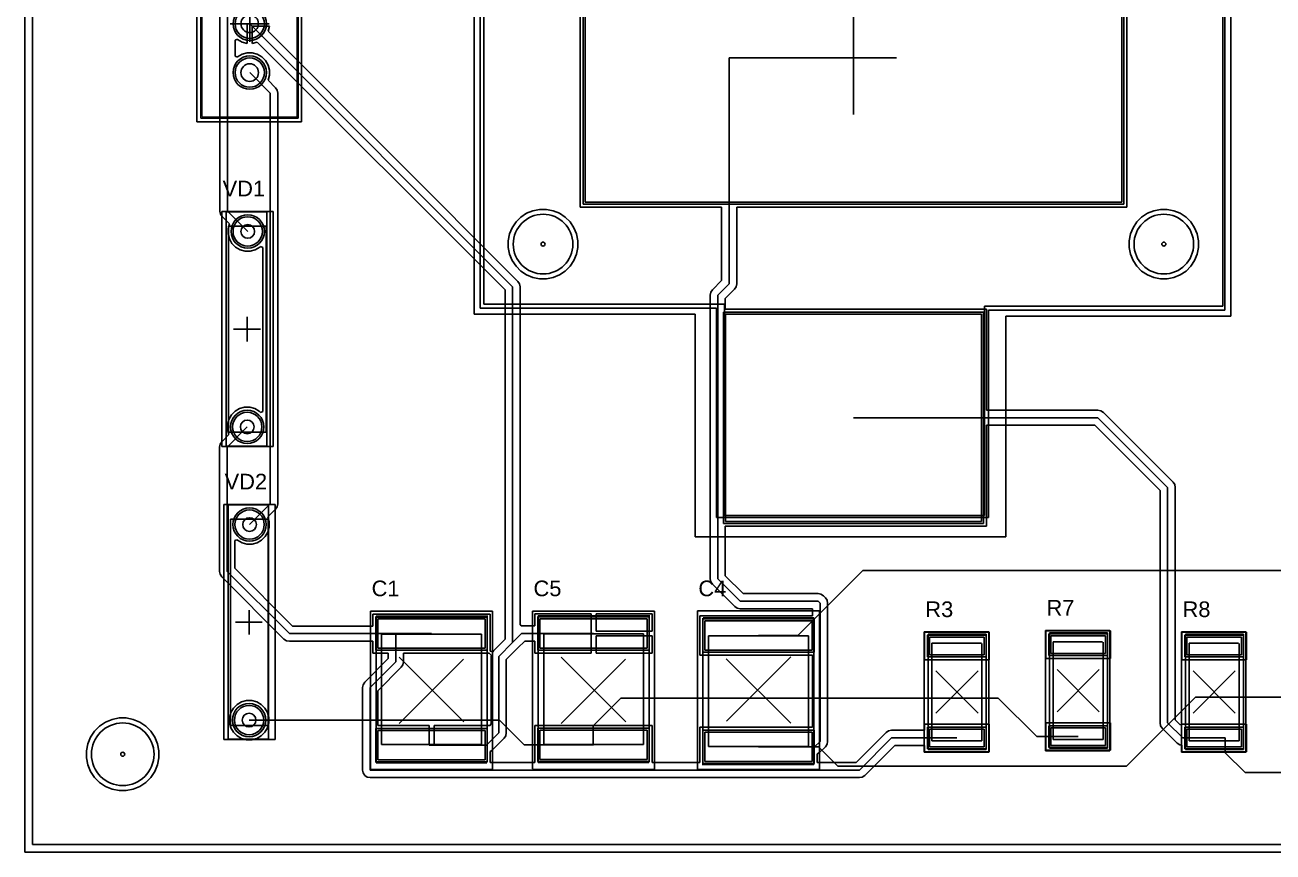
# Model space of a CAD drawing. Header units: millimetres. Extents: x 0 to 140, y 0 to 70.
# Drawn here: x 0 to 63.8, y 0 to 42.3 of the extents above; entities that cross this region are included whole.
import ezdxf

# ---------------------------------------------------------------- set-up
doc = ezdxf.new("R2010")
doc.units = ezdxf.units.MM
for name, color, linetype in [('BottomLayer', 5, 'Continuous'), ('BottomSolder', 6, 'Continuous'), ('Mechanical1', 6, 'Continuous'), ('Mechanical15', 56, 'Continuous'), ('MultiLayer', 9, 'Continuous'), ('PadHoleLayer', 156, 'Continuous'), ('TopLayer', 1, 'Continuous'), ('TopOverlay', 2, 'Continuous'), ('TopSolder', 216, 'Continuous')]:
    doc.layers.add(name, color=color, linetype=linetype)
doc.styles.add('Arial', font='arial.ttf', dxfattribs={"height": 0.2})

# ---------------------------------------------------------------- blocks, each defined once
blk = doc.blocks.new('MOSFET_3')
at = {"layer": 'BottomLayer'}
for p, q in [((-6.55, 23.7), (6.55, 23.7)), ((-6.55, 13.1), (-6.55, 23.7)), ((6.55, 23.7), (6.55, 13.1)), ((6.55, 13.1), (-6.55, 13.1)), ((-13.725, 7.375), (13.725, 7.375)), ((-13.725, -7.375), (-13.725, 7.375)), ((13.725, 7.375), (13.725, -7.375)), ((13.725, -7.375), (-13.725, -7.375)), ((-6.55, -13.1), (6.55, -13.1)), ((-6.55, -23.7), (-6.55, -13.1)), ((6.55, -13.1), (6.55, -23.7)), ((6.55, -23.7), (-6.55, -23.7))]:
    blk.add_line(p, q, dxfattribs=at)
at = {"layer": 'BottomSolder'}
for p, q in [((-6.652, 23.802), (6.652, 23.802)), ((-6.652, 12.998), (-6.652, 23.802)), ((6.652, 23.802), (6.652, 12.998)), ((6.652, 12.998), (-6.652, 12.998)), ((-13.827, 7.477), (13.827, 7.477)), ((-13.827, -7.477), (-13.827, 7.477)), ((13.827, 7.477), (13.827, -7.477)), ((13.827, -7.477), (-13.827, -7.477)), ((-6.652, -12.998), (6.652, -12.998)), ((-6.652, -23.802), (-6.652, -12.998)), ((6.652, -12.998), (6.652, -23.802)), ((6.652, -23.802), (-6.652, -23.802))]:
    blk.add_line(p, q, dxfattribs=at)
for centre in [(-15.875, 9.525), (15.875, 9.525), (-15.875, -9.525), (15.875, -9.525)]:
    blk.add_circle(centre, 0.102, dxfattribs=at)
at = {"layer": 'Mechanical1'}
for p, q in [((-6.7, 12.7), (-6.7, 23.4)), ((-6.7, 23.4), (6.7, 23.4)), ((6.7, 12.6), (6.7, 23.4)), ((-18.9, -12.6), (-18.9, 12.7)), ((-18.9, 12.7), (-6.7, 12.7)), ((6.7, 12.6), (18.9, 12.6)), ((18.9, -12.7), (18.9, 12.6)), ((-18.9, -12.6), (-6.6, -12.6)), ((-6.6, -23.4), (-6.6, -12.6)), ((6.7, -12.7), (18.9, -12.7)), ((6.7, -23.4), (6.7, -12.7)), ((-6.6, -23.4), (6.7, -23.4))]:
    blk.add_line(p, q, dxfattribs=at)
at = {"layer": 'Mechanical15'}
for p, q in [((-6.8, 23.5), (-6.7, 23.6)), ((-6.8, 12.9), (-6.8, 23.5)), ((-6.7, 23.6), (6.9, 23.6)), ((6.9, 12.8), (6.9, 23.6)), ((-19.1, -12.8), (-19.1, 12.9)), ((-19.1, 12.9), (-6.8, 12.9)), ((6.9, 12.8), (19, 12.8)), ((19, -12.9), (19, 12.8)), ((0, -2.9), (0, 2.5)), ((-2.3, 0), (2.2, 0)), ((-19.1, -12.8), (-7, -12.8)), ((-7, -23.5), (-7, -12.8)), ((6.9, -12.9), (19, -12.9)), ((6.9, -12.9), (6.9, -12.9)), ((6.9, -23.5), (6.9, -12.9)), ((-7, -23.5), (6.9, -23.5))]:
    blk.add_line(p, q, dxfattribs=at)
at = {"layer": 'MultiLayer'}
for p, q in [((-6.55, 23.7), (6.55, 23.7)), ((-6.55, 13.1), (-6.55, 23.7)), ((6.55, 23.7), (6.55, 13.1)), ((6.55, 13.1), (-6.55, 13.1)), ((-13.725, 7.375), (13.725, 7.375)), ((-13.725, -7.375), (-13.725, 7.375)), ((13.725, 7.375), (13.725, -7.375)), ((13.725, -7.375), (-13.725, -7.375)), ((-6.55, -13.1), (6.55, -13.1)), ((-6.55, -23.7), (-6.55, -13.1)), ((6.55, -13.1), (6.55, -23.7)), ((6.55, -23.7), (-6.55, -23.7))]:
    blk.add_line(p, q, dxfattribs=at)
at = {"layer": 'PadHoleLayer'}
for centre in [(-15.875, 9.525), (15.875, 9.525), (-15.875, -9.525), (15.875, -9.525)]:
    blk.add_circle(centre, 1.525, dxfattribs=at)
at = {"layer": 'TopLayer'}
for p, q in [((-6.55, 23.7), (6.55, 23.7)), ((-6.55, 13.1), (-6.55, 23.7)), ((6.55, 23.7), (6.55, 13.1)), ((6.55, 13.1), (-6.55, 13.1)), ((-13.725, 7.375), (13.725, 7.375)), ((-13.725, -7.375), (-13.725, 7.375)), ((13.725, 7.375), (13.725, -7.375)), ((13.725, -7.375), (-13.725, -7.375)), ((-6.55, -13.1), (6.55, -13.1)), ((-6.55, -23.7), (-6.55, -13.1)), ((6.55, -13.1), (6.55, -23.7)), ((6.55, -23.7), (-6.55, -23.7))]:
    blk.add_line(p, q, dxfattribs=at)
at = {"layer": 'TopOverlay'}
for p, q in [((-7.9, 13.1), (-7.9, 24.3)), ((-7.9, 24.3), (7.8, 24.3)), ((7.8, 13.1), (7.8, 24.3)), ((-19.4, -13.1), (-19.4, 13.1)), ((-19.4, 13.1), (-7.9, 13.1)), ((7.8, 13.1), (19.3, 13.1)), ((19.3, -13.2), (19.3, 13.1)), ((-19.4, -13.1), (-8.1, -13.1)), ((-8.1, -24.5), (-8.1, -13.1)), ((7.8, -24.5), (7.8, -13.2)), ((7.8, -13.2), (19.3, -13.2)), ((-8.1, -24.5), (7.8, -24.5))]:
    blk.add_line(p, q, dxfattribs=at)
at = {"layer": 'TopSolder'}
for p, q in [((-6.652, 23.802), (6.652, 23.802)), ((-6.652, 12.998), (-6.652, 23.802)), ((6.652, 23.802), (6.652, 12.998)), ((6.652, 12.998), (-6.652, 12.998)), ((-13.827, 7.477), (13.827, 7.477)), ((-13.827, -7.477), (-13.827, 7.477)), ((13.827, 7.477), (13.827, -7.477)), ((13.827, -7.477), (-13.827, -7.477)), ((-6.652, -12.998), (6.652, -12.998)), ((-6.652, -23.802), (-6.652, -12.998)), ((6.652, -12.998), (6.652, -23.802)), ((6.652, -23.802), (-6.652, -23.802))]:
    blk.add_line(p, q, dxfattribs=at)
for centre in [(-15.875, 9.525), (15.875, 9.525), (-15.875, -9.525), (15.875, -9.525)]:
    blk.add_circle(centre, 0.102, dxfattribs=at)
blk = doc.blocks.new('DIODE_5')
at = {"layer": 'BottomLayer'}
for centre in [(-5, 0.025), (5, 0)]:
    blk.add_circle(centre, 0.75, dxfattribs=at)
at = {"layer": 'BottomSolder'}
for centre in [(-5, 0.025), (5, 0)]:
    blk.add_circle(centre, 0.852, dxfattribs=at)
at = {"layer": 'Mechanical1'}
for p, q in [((-5.275, -0.95), (-5.275, 0.975)), ((5.275, 0.975), (-5.275, 0.975)), ((5.275, -0.95), (5.275, 0.975)), ((5.275, -0.95), (-5.275, -0.95))]:
    blk.add_line(p, q, dxfattribs=at)
at = {"layer": 'Mechanical15'}
for p, q in [((5.975, 1), (-6, 1)), ((-6, -1.075), (-6, 1)), ((0, -0.7), (0, 0.675)), ((5.975, -1.075), (5.975, 1)), ((0.625, 0), (-0.625, 0)), ((5.975, -1.075), (-6, -1.075))]:
    blk.add_line(p, q, dxfattribs=at)
at = {"layer": 'MultiLayer'}
for centre in [(-5, 0.025), (5, 0)]:
    blk.add_circle(centre, 0.75, dxfattribs=at)
at = {"layer": 'PadHoleLayer'}
for centre in [(-5, 0.025), (5, 0)]:
    blk.add_circle(centre, 0.35, dxfattribs=at)
at = {"layer": 'TopLayer'}
for centre in [(-5, 0.025), (5, 0)]:
    blk.add_circle(centre, 0.75, dxfattribs=at)
at = {"layer": 'TopOverlay'}
for p, q in [((-6.025, -1.3), (-6.025, 1.325)), ((6, 1.325), (-6.025, 1.325)), ((6, -1.3), (6, 1.325)), ((6, -1.3), (-6.025, -1.3))]:
    blk.add_line(p, q, dxfattribs=at)
at = {"layer": 'TopSolder'}
for centre in [(-5, 0.025), (5, 0)]:
    blk.add_circle(centre, 0.852, dxfattribs=at)
blk = doc.blocks.new('DIODE_6')
at = {"layer": 'BottomLayer'}
for centre in [(-5, 0.025), (5, 0)]:
    blk.add_circle(centre, 0.75, dxfattribs=at)
at = {"layer": 'BottomSolder'}
for centre in [(-5, 0.025), (5, 0)]:
    blk.add_circle(centre, 0.852, dxfattribs=at)
at = {"layer": 'Mechanical1'}
for p, q in [((-5.275, -0.95), (-5.275, 0.975)), ((5.275, 0.975), (-5.275, 0.975)), ((5.275, -0.95), (5.275, 0.975)), ((5.275, -0.95), (-5.275, -0.95))]:
    blk.add_line(p, q, dxfattribs=at)
at = {"layer": 'Mechanical15'}
for p, q in [((5.975, 1), (-6, 1)), ((-6, -1.075), (-6, 1)), ((0, -0.7), (0, 0.675)), ((5.975, -1.075), (5.975, 1)), ((0.625, 0), (-0.625, 0)), ((5.975, -1.075), (-6, -1.075))]:
    blk.add_line(p, q, dxfattribs=at)
at = {"layer": 'MultiLayer'}
for centre in [(-5, 0.025), (5, 0)]:
    blk.add_circle(centre, 0.75, dxfattribs=at)
at = {"layer": 'PadHoleLayer'}
for centre in [(-5, 0.025), (5, 0)]:
    blk.add_circle(centre, 0.35, dxfattribs=at)
at = {"layer": 'TopLayer'}
for centre in [(-5, 0.025), (5, 0)]:
    blk.add_circle(centre, 0.75, dxfattribs=at)
at = {"layer": 'TopOverlay'}
for p, q in [((-6.025, -1.3), (-6.025, 1.325)), ((6, 1.325), (-6.025, 1.325)), ((6, -1.3), (6, 1.325)), ((6, -1.3), (-6.025, -1.3))]:
    blk.add_line(p, q, dxfattribs=at)
at = {"layer": 'TopSolder'}
for centre in [(-5, 0.025), (5, 0)]:
    blk.add_circle(centre, 0.852, dxfattribs=at)
blk = doc.blocks.new('R________2010_7')
at = {"layer": 'BottomLayer'}
for p, q in [((-2.8, 1.4), (-1.9, 1.4)), ((-2.8, -1.4), (-2.8, 1.4)), ((-1.9, 1.4), (-1.9, -1.4)), ((1.9, 1.4), (2.8, 1.4)), ((1.9, -1.4), (1.9, 1.4)), ((2.8, 1.4), (2.8, -1.4)), ((-1.9, -1.4), (-2.8, -1.4)), ((2.8, -1.4), (1.9, -1.4))]:
    blk.add_line(p, q, dxfattribs=at)
at = {"layer": 'BottomSolder'}
for p, q in [((-2.902, 1.502), (-1.798, 1.502)), ((-2.902, -1.502), (-2.902, 1.502)), ((-1.798, 1.502), (-1.798, -1.502)), ((1.798, 1.502), (2.902, 1.502)), ((1.798, -1.502), (1.798, 1.502)), ((2.902, 1.502), (2.902, -1.502)), ((-1.798, -1.502), (-2.902, -1.502)), ((2.902, -1.502), (1.798, -1.502))]:
    blk.add_line(p, q, dxfattribs=at)
at = {"layer": 'Mechanical1'}
for p, q in [((-2.5, -1.275), (-2.5, 1.25)), ((2.5, 1.275), (-2.475, 1.275)), ((2.5, -1.275), (2.5, 1.275)), ((2.5, -1.275), (-2.5, -1.275))]:
    blk.add_line(p, q, dxfattribs=at)
at = {"layer": 'Mechanical15'}
for p, q in [((-2.95, -1.475), (-2.95, 1.5)), ((2.95, 1.5), (-2.95, 1.5)), ((2.95, -1.475), (2.95, 1.5)), ((-1.08, -1.079), (1.079, 1.08)), ((1.079, -1.079), (-1.08, 1.08)), ((2.95, -1.475), (-2.95, -1.475))]:
    blk.add_line(p, q, dxfattribs=at)
at = {"layer": 'MultiLayer'}
for p, q in [((-2.8, 1.4), (-1.9, 1.4)), ((-2.8, -1.4), (-2.8, 1.4)), ((-1.9, 1.4), (-1.9, -1.4)), ((1.9, 1.4), (2.8, 1.4)), ((1.9, -1.4), (1.9, 1.4)), ((2.8, 1.4), (2.8, -1.4)), ((-1.9, -1.4), (-2.8, -1.4)), ((2.8, -1.4), (1.9, -1.4))]:
    blk.add_line(p, q, dxfattribs=at)
at = {"layer": 'TopLayer'}
for p, q in [((-2.8, 1.4), (-1.9, 1.4)), ((-2.8, -1.4), (-2.8, 1.4)), ((-1.9, 1.4), (-1.9, -1.4)), ((1.9, 1.4), (2.8, 1.4)), ((1.9, -1.4), (1.9, 1.4)), ((2.8, 1.4), (2.8, -1.4)), ((-1.9, -1.4), (-2.8, -1.4)), ((2.8, -1.4), (1.9, -1.4))]:
    blk.add_line(p, q, dxfattribs=at)
at = {"layer": 'TopOverlay'}
for p, q in [((-3.075, -1.675), (-3.075, 1.625)), ((3.075, 1.625), (-3.075, 1.625)), ((3.075, -1.675), (3.075, 1.625)), ((3.075, -1.675), (-3.075, -1.675))]:
    blk.add_line(p, q, dxfattribs=at)
at = {"layer": 'TopSolder'}
for p, q in [((-2.902, 1.502), (-1.798, 1.502)), ((-2.902, -1.502), (-2.902, 1.502)), ((-1.798, 1.502), (-1.798, -1.502)), ((1.798, 1.502), (2.902, 1.502)), ((1.798, -1.502), (1.798, 1.502)), ((2.902, 1.502), (2.902, -1.502)), ((-1.798, -1.502), (-2.902, -1.502)), ((2.902, -1.502), (1.798, -1.502))]:
    blk.add_line(p, q, dxfattribs=at)
blk = doc.blocks.new('R________2010_8')
at = {"layer": 'BottomLayer'}
for p, q in [((-2.8, 1.4), (-1.9, 1.4)), ((-2.8, -1.4), (-2.8, 1.4)), ((-1.9, 1.4), (-1.9, -1.4)), ((1.9, 1.4), (2.8, 1.4)), ((1.9, -1.4), (1.9, 1.4)), ((2.8, 1.4), (2.8, -1.4)), ((-1.9, -1.4), (-2.8, -1.4)), ((2.8, -1.4), (1.9, -1.4))]:
    blk.add_line(p, q, dxfattribs=at)
at = {"layer": 'BottomSolder'}
for p, q in [((-2.902, 1.502), (-1.798, 1.502)), ((-2.902, -1.502), (-2.902, 1.502)), ((-1.798, 1.502), (-1.798, -1.502)), ((1.798, 1.502), (2.902, 1.502)), ((1.798, -1.502), (1.798, 1.502)), ((2.902, 1.502), (2.902, -1.502)), ((-1.798, -1.502), (-2.902, -1.502)), ((2.902, -1.502), (1.798, -1.502))]:
    blk.add_line(p, q, dxfattribs=at)
at = {"layer": 'Mechanical1'}
for p, q in [((-2.5, -1.275), (-2.5, 1.25)), ((2.5, 1.275), (-2.475, 1.275)), ((2.5, -1.275), (2.5, 1.275)), ((2.5, -1.275), (-2.5, -1.275))]:
    blk.add_line(p, q, dxfattribs=at)
at = {"layer": 'Mechanical15'}
for p, q in [((-2.95, -1.475), (-2.95, 1.5)), ((2.95, 1.5), (-2.95, 1.5)), ((2.95, -1.475), (2.95, 1.5)), ((-1.08, -1.079), (1.079, 1.08)), ((1.079, -1.079), (-1.08, 1.08)), ((2.95, -1.475), (-2.95, -1.475))]:
    blk.add_line(p, q, dxfattribs=at)
at = {"layer": 'MultiLayer'}
for p, q in [((-2.8, 1.4), (-1.9, 1.4)), ((-2.8, -1.4), (-2.8, 1.4)), ((-1.9, 1.4), (-1.9, -1.4)), ((1.9, 1.4), (2.8, 1.4)), ((1.9, -1.4), (1.9, 1.4)), ((2.8, 1.4), (2.8, -1.4)), ((-1.9, -1.4), (-2.8, -1.4)), ((2.8, -1.4), (1.9, -1.4))]:
    blk.add_line(p, q, dxfattribs=at)
at = {"layer": 'TopLayer'}
for p, q in [((-2.8, 1.4), (-1.9, 1.4)), ((-2.8, -1.4), (-2.8, 1.4)), ((-1.9, 1.4), (-1.9, -1.4)), ((1.9, 1.4), (2.8, 1.4)), ((1.9, -1.4), (1.9, 1.4)), ((2.8, 1.4), (2.8, -1.4)), ((-1.9, -1.4), (-2.8, -1.4)), ((2.8, -1.4), (1.9, -1.4))]:
    blk.add_line(p, q, dxfattribs=at)
at = {"layer": 'TopOverlay'}
for p, q in [((-3.075, -1.675), (-3.075, 1.625)), ((3.075, 1.625), (-3.075, 1.625)), ((3.075, -1.675), (3.075, 1.625)), ((3.075, -1.675), (-3.075, -1.675))]:
    blk.add_line(p, q, dxfattribs=at)
at = {"layer": 'TopSolder'}
for p, q in [((-2.902, 1.502), (-1.798, 1.502)), ((-2.902, -1.502), (-2.902, 1.502)), ((-1.798, 1.502), (-1.798, -1.502)), ((1.798, 1.502), (2.902, 1.502)), ((1.798, -1.502), (1.798, 1.502)), ((2.902, 1.502), (2.902, -1.502)), ((-1.798, -1.502), (-2.902, -1.502)), ((2.902, -1.502), (1.798, -1.502))]:
    blk.add_line(p, q, dxfattribs=at)
blk = doc.blocks.new('TRIMPOT_9')
at = {"layer": 'BottomLayer'}
for centre in [(-2.5, 0), (0, 0), (2.5, 0)]:
    blk.add_circle(centre, 0.75, dxfattribs=at)
at = {"layer": 'BottomSolder'}
for centre in [(-2.5, 0), (0, 0), (2.5, 0)]:
    blk.add_circle(centre, 0.852, dxfattribs=at)
at = {"layer": 'Mechanical1'}
for p, q in [((-4.775, 2.425), (-4.775, -2.425)), ((-4.75, 2.45), (4.775, 2.45)), ((4.775, 2.45), (4.775, -2.425)), ((-4.775, -2.425), (4.775, -2.425))]:
    blk.add_line(p, q, dxfattribs=at)
at = {"layer": 'Mechanical15'}
for p, q in [((-4.825, 2.5), (4.85, 2.5)), ((-4.825, 2.5), (-4.825, -2.475)), ((4.85, 2.5), (4.85, -2.475)), ((0, 1), (0, -1)), ((-0.925, 0), (0.925, 0)), ((-4.825, -2.475), (4.85, -2.475))]:
    blk.add_line(p, q, dxfattribs=at)
at = {"layer": 'MultiLayer'}
for centre in [(-2.5, 0), (0, 0), (2.5, 0)]:
    blk.add_circle(centre, 0.75, dxfattribs=at)
at = {"layer": 'PadHoleLayer'}
for centre in [(-2.5, 0), (0, 0), (2.5, 0)]:
    blk.add_circle(centre, 0.45, dxfattribs=at)
at = {"layer": 'TopLayer'}
for centre in [(-2.5, 0), (0, 0), (2.5, 0)]:
    blk.add_circle(centre, 0.75, dxfattribs=at)
at = {"layer": 'TopOverlay'}
for p, q in [((-5.025, 2.7), (-5.025, -2.65)), ((-5.025, 2.7), (5.025, 2.7)), ((5.025, 2.7), (5.025, -2.65)), ((-5.025, -2.65), (5.025, -2.65))]:
    blk.add_line(p, q, dxfattribs=at)
at = {"layer": 'TopSolder'}
for centre in [(-2.5, 0), (0, 0), (2.5, 0)]:
    blk.add_circle(centre, 0.852, dxfattribs=at)
blk = doc.blocks.new('R________2010_12')
at = {"layer": 'BottomLayer'}
for p, q in [((-2.8, 1.4), (-1.9, 1.4)), ((-2.8, -1.4), (-2.8, 1.4)), ((-1.9, 1.4), (-1.9, -1.4)), ((1.9, 1.4), (2.8, 1.4)), ((1.9, -1.4), (1.9, 1.4)), ((2.8, 1.4), (2.8, -1.4)), ((-1.9, -1.4), (-2.8, -1.4)), ((2.8, -1.4), (1.9, -1.4))]:
    blk.add_line(p, q, dxfattribs=at)
at = {"layer": 'BottomSolder'}
for p, q in [((-2.902, 1.502), (-1.798, 1.502)), ((-2.902, -1.502), (-2.902, 1.502)), ((-1.798, 1.502), (-1.798, -1.502)), ((1.798, 1.502), (2.902, 1.502)), ((1.798, -1.502), (1.798, 1.502)), ((2.902, 1.502), (2.902, -1.502)), ((-1.798, -1.502), (-2.902, -1.502)), ((2.902, -1.502), (1.798, -1.502))]:
    blk.add_line(p, q, dxfattribs=at)
at = {"layer": 'Mechanical1'}
for p, q in [((-2.5, -1.275), (-2.5, 1.25)), ((2.5, 1.275), (-2.475, 1.275)), ((2.5, -1.275), (2.5, 1.275)), ((2.5, -1.275), (-2.5, -1.275))]:
    blk.add_line(p, q, dxfattribs=at)
at = {"layer": 'Mechanical15'}
for p, q in [((-2.95, -1.475), (-2.95, 1.5)), ((2.95, 1.5), (-2.95, 1.5)), ((2.95, -1.475), (2.95, 1.5)), ((-1.08, -1.079), (1.079, 1.08)), ((1.079, -1.079), (-1.08, 1.08)), ((2.95, -1.475), (-2.95, -1.475))]:
    blk.add_line(p, q, dxfattribs=at)
at = {"layer": 'MultiLayer'}
for p, q in [((-2.8, 1.4), (-1.9, 1.4)), ((-2.8, -1.4), (-2.8, 1.4)), ((-1.9, 1.4), (-1.9, -1.4)), ((1.9, 1.4), (2.8, 1.4)), ((1.9, -1.4), (1.9, 1.4)), ((2.8, 1.4), (2.8, -1.4)), ((-1.9, -1.4), (-2.8, -1.4)), ((2.8, -1.4), (1.9, -1.4))]:
    blk.add_line(p, q, dxfattribs=at)
at = {"layer": 'TopLayer'}
for p, q in [((-2.8, 1.4), (-1.9, 1.4)), ((-2.8, -1.4), (-2.8, 1.4)), ((-1.9, 1.4), (-1.9, -1.4)), ((1.9, 1.4), (2.8, 1.4)), ((1.9, -1.4), (1.9, 1.4)), ((2.8, 1.4), (2.8, -1.4)), ((-1.9, -1.4), (-2.8, -1.4)), ((2.8, -1.4), (1.9, -1.4))]:
    blk.add_line(p, q, dxfattribs=at)
at = {"layer": 'TopOverlay'}
for p, q in [((-3.075, -1.675), (-3.075, 1.625)), ((3.075, 1.625), (-3.075, 1.625)), ((3.075, -1.675), (3.075, 1.625)), ((3.075, -1.675), (-3.075, -1.675))]:
    blk.add_line(p, q, dxfattribs=at)
at = {"layer": 'TopSolder'}
for p, q in [((-2.902, 1.502), (-1.798, 1.502)), ((-2.902, -1.502), (-2.902, 1.502)), ((-1.798, 1.502), (-1.798, -1.502)), ((1.798, 1.502), (2.902, 1.502)), ((1.798, -1.502), (1.798, 1.502)), ((2.902, 1.502), (2.902, -1.502)), ((-1.798, -1.502), (-2.902, -1.502)), ((2.902, -1.502), (1.798, -1.502))]:
    blk.add_line(p, q, dxfattribs=at)
blk = doc.blocks.new('CAP_2220_18')
at = {"layer": 'BottomLayer'}
for p, q in [((-3.6, 2.75), (-2.1, 2.75)), ((-3.6, -2.75), (-3.6, 2.75)), ((-2.1, 2.75), (-2.1, -2.75)), ((2.1, 2.75), (3.6, 2.75)), ((2.1, -2.75), (2.1, 2.75)), ((3.6, 2.75), (3.6, -2.75)), ((-2.1, -2.75), (-3.6, -2.75)), ((3.6, -2.75), (2.1, -2.75))]:
    blk.add_line(p, q, dxfattribs=at)
at = {"layer": 'BottomSolder'}
for p, q in [((-3.702, 2.852), (-1.998, 2.852)), ((-3.702, -2.852), (-3.702, 2.852)), ((-1.998, 2.852), (-1.998, -2.852)), ((1.998, 2.852), (3.702, 2.852)), ((1.998, -2.852), (1.998, 2.852)), ((3.702, 2.852), (3.702, -2.852)), ((-1.998, -2.852), (-3.702, -2.852)), ((3.702, -2.852), (1.998, -2.852))]:
    blk.add_line(p, q, dxfattribs=at)
at = {"layer": 'Mechanical1'}
for p, q in [((2.825, 2.55), (-2.825, 2.55)), ((-2.825, -2.55), (-2.825, 2.55)), ((2.825, -2.55), (2.825, 2.55)), ((2.825, -2.55), (-2.825, -2.55))]:
    blk.add_line(p, q, dxfattribs=at)
at = {"layer": 'Mechanical15'}
for p, q in [((-3.75, -2.825), (-3.75, 2.875)), ((3.725, 2.85), (-3.725, 2.85)), ((3.75, -2.825), (3.75, 2.825)), ((-1.641, -1.652), (1.659, 1.648)), ((1.75, -1.65), (-1.538, 1.637)), ((3.75, -2.825), (-3.75, -2.825))]:
    blk.add_line(p, q, dxfattribs=at)
at = {"layer": 'MultiLayer'}
for p, q in [((-3.6, 2.75), (-2.1, 2.75)), ((-3.6, -2.75), (-3.6, 2.75)), ((-2.1, 2.75), (-2.1, -2.75)), ((2.1, 2.75), (3.6, 2.75)), ((2.1, -2.75), (2.1, 2.75)), ((3.6, 2.75), (3.6, -2.75)), ((-2.1, -2.75), (-3.6, -2.75)), ((3.6, -2.75), (2.1, -2.75))]:
    blk.add_line(p, q, dxfattribs=at)
at = {"layer": 'TopLayer'}
for p, q in [((-3.6, 2.75), (-2.1, 2.75)), ((-3.6, -2.75), (-3.6, 2.75)), ((-2.1, 2.75), (-2.1, -2.75)), ((2.1, 2.75), (3.6, 2.75)), ((2.1, -2.75), (2.1, 2.75)), ((3.6, 2.75), (3.6, -2.75)), ((-2.1, -2.75), (-3.6, -2.75)), ((3.6, -2.75), (2.1, -2.75))]:
    blk.add_line(p, q, dxfattribs=at)
at = {"layer": 'TopOverlay'}
for p, q in [((4.1, 3.125), (-4, 3.125)), ((-4, -3.125), (-4, 3.125)), ((4.1, -3.125), (4.1, 3.125)), ((4.075, -3.125), (-4, -3.125))]:
    blk.add_line(p, q, dxfattribs=at)
at = {"layer": 'TopSolder'}
for p, q in [((-3.702, 2.852), (-1.998, 2.852)), ((-3.702, -2.852), (-3.702, 2.852)), ((-1.998, 2.852), (-1.998, -2.852)), ((1.998, 2.852), (3.702, 2.852)), ((1.998, -2.852), (1.998, 2.852)), ((3.702, 2.852), (3.702, -2.852)), ((-1.998, -2.852), (-3.702, -2.852)), ((3.702, -2.852), (1.998, -2.852))]:
    blk.add_line(p, q, dxfattribs=at)
blk = doc.blocks.new('CAP_2220_19')
at = {"layer": 'BottomLayer'}
for p, q in [((-3.6, 2.75), (-2.1, 2.75)), ((-3.6, -2.75), (-3.6, 2.75)), ((-2.1, 2.75), (-2.1, -2.75)), ((2.1, 2.75), (3.6, 2.75)), ((2.1, -2.75), (2.1, 2.75)), ((3.6, 2.75), (3.6, -2.75)), ((-2.1, -2.75), (-3.6, -2.75)), ((3.6, -2.75), (2.1, -2.75))]:
    blk.add_line(p, q, dxfattribs=at)
at = {"layer": 'BottomSolder'}
for p, q in [((-3.702, 2.852), (-1.998, 2.852)), ((-3.702, -2.852), (-3.702, 2.852)), ((-1.998, 2.852), (-1.998, -2.852)), ((1.998, 2.852), (3.702, 2.852)), ((1.998, -2.852), (1.998, 2.852)), ((3.702, 2.852), (3.702, -2.852)), ((-1.998, -2.852), (-3.702, -2.852)), ((3.702, -2.852), (1.998, -2.852))]:
    blk.add_line(p, q, dxfattribs=at)
at = {"layer": 'Mechanical1'}
for p, q in [((-2.825, 2.55), (2.825, 2.55)), ((-2.825, 2.55), (-2.825, -2.55)), ((2.825, 2.55), (2.825, -2.55)), ((-2.825, -2.55), (2.825, -2.55))]:
    blk.add_line(p, q, dxfattribs=at)
at = {"layer": 'Mechanical15'}
for p, q in [((-3.75, 2.875), (-3.75, -2.825)), ((-3.725, 2.85), (3.725, 2.85)), ((3.75, 2.825), (3.75, -2.825)), ((1.659, 1.648), (-1.641, -1.652)), ((-1.538, 1.637), (1.75, -1.65)), ((-3.75, -2.825), (3.75, -2.825))]:
    blk.add_line(p, q, dxfattribs=at)
at = {"layer": 'MultiLayer'}
for p, q in [((-3.6, 2.75), (-2.1, 2.75)), ((-3.6, -2.75), (-3.6, 2.75)), ((-2.1, 2.75), (-2.1, -2.75)), ((2.1, 2.75), (3.6, 2.75)), ((2.1, -2.75), (2.1, 2.75)), ((3.6, 2.75), (3.6, -2.75)), ((-2.1, -2.75), (-3.6, -2.75)), ((3.6, -2.75), (2.1, -2.75))]:
    blk.add_line(p, q, dxfattribs=at)
at = {"layer": 'TopLayer'}
for p, q in [((-3.6, 2.75), (-2.1, 2.75)), ((-3.6, -2.75), (-3.6, 2.75)), ((-2.1, 2.75), (-2.1, -2.75)), ((2.1, 2.75), (3.6, 2.75)), ((2.1, -2.75), (2.1, 2.75)), ((3.6, 2.75), (3.6, -2.75)), ((-2.1, -2.75), (-3.6, -2.75)), ((3.6, -2.75), (2.1, -2.75))]:
    blk.add_line(p, q, dxfattribs=at)
at = {"layer": 'TopOverlay'}
for p, q in [((-4, 3.125), (4.1, 3.125)), ((-4, 3.125), (-4, -3.125)), ((4.1, 3.125), (4.1, -3.125)), ((-4, -3.125), (4.075, -3.125))]:
    blk.add_line(p, q, dxfattribs=at)
at = {"layer": 'TopSolder'}
for p, q in [((-3.702, 2.852), (-1.998, 2.852)), ((-3.702, -2.852), (-3.702, 2.852)), ((-1.998, 2.852), (-1.998, -2.852)), ((1.998, 2.852), (3.702, 2.852)), ((1.998, -2.852), (1.998, 2.852)), ((3.702, 2.852), (3.702, -2.852)), ((-1.998, -2.852), (-3.702, -2.852)), ((3.702, -2.852), (1.998, -2.852))]:
    blk.add_line(p, q, dxfattribs=at)
blk = doc.blocks.new('CAP_2220_22')
at = {"layer": 'BottomLayer'}
for p, q in [((-3.6, 2.75), (-2.1, 2.75)), ((-3.6, -2.75), (-3.6, 2.75)), ((-2.1, 2.75), (-2.1, -2.75)), ((2.1, 2.75), (3.6, 2.75)), ((2.1, -2.75), (2.1, 2.75)), ((3.6, 2.75), (3.6, -2.75)), ((-2.1, -2.75), (-3.6, -2.75)), ((3.6, -2.75), (2.1, -2.75))]:
    blk.add_line(p, q, dxfattribs=at)
at = {"layer": 'BottomSolder'}
for p, q in [((-3.702, 2.852), (-1.998, 2.852)), ((-3.702, -2.852), (-3.702, 2.852)), ((-1.998, 2.852), (-1.998, -2.852)), ((1.998, 2.852), (3.702, 2.852)), ((1.998, -2.852), (1.998, 2.852)), ((3.702, 2.852), (3.702, -2.852)), ((-1.998, -2.852), (-3.702, -2.852)), ((3.702, -2.852), (1.998, -2.852))]:
    blk.add_line(p, q, dxfattribs=at)
at = {"layer": 'Mechanical1'}
for p, q in [((2.825, 2.55), (-2.825, 2.55)), ((-2.825, -2.55), (-2.825, 2.55)), ((2.825, -2.55), (2.825, 2.55)), ((2.825, -2.55), (-2.825, -2.55))]:
    blk.add_line(p, q, dxfattribs=at)
at = {"layer": 'Mechanical15'}
for p, q in [((-3.75, -2.825), (-3.75, 2.875)), ((3.725, 2.85), (-3.725, 2.85)), ((3.75, -2.825), (3.75, 2.825)), ((-1.641, -1.652), (1.659, 1.648)), ((1.75, -1.65), (-1.538, 1.637)), ((3.75, -2.825), (-3.75, -2.825))]:
    blk.add_line(p, q, dxfattribs=at)
at = {"layer": 'MultiLayer'}
for p, q in [((-3.6, 2.75), (-2.1, 2.75)), ((-3.6, -2.75), (-3.6, 2.75)), ((-2.1, 2.75), (-2.1, -2.75)), ((2.1, 2.75), (3.6, 2.75)), ((2.1, -2.75), (2.1, 2.75)), ((3.6, 2.75), (3.6, -2.75)), ((-2.1, -2.75), (-3.6, -2.75)), ((3.6, -2.75), (2.1, -2.75))]:
    blk.add_line(p, q, dxfattribs=at)
at = {"layer": 'TopLayer'}
for p, q in [((-3.6, 2.75), (-2.1, 2.75)), ((-3.6, -2.75), (-3.6, 2.75)), ((-2.1, 2.75), (-2.1, -2.75)), ((2.1, 2.75), (3.6, 2.75)), ((2.1, -2.75), (2.1, 2.75)), ((3.6, 2.75), (3.6, -2.75)), ((-2.1, -2.75), (-3.6, -2.75)), ((3.6, -2.75), (2.1, -2.75))]:
    blk.add_line(p, q, dxfattribs=at)
at = {"layer": 'TopOverlay'}
for p, q in [((4.1, 3.125), (-4, 3.125)), ((-4, -3.125), (-4, 3.125)), ((4.1, -3.125), (4.1, 3.125)), ((4.075, -3.125), (-4, -3.125))]:
    blk.add_line(p, q, dxfattribs=at)
at = {"layer": 'TopSolder'}
for p, q in [((-3.702, 2.852), (-1.998, 2.852)), ((-3.702, -2.852), (-3.702, 2.852)), ((-1.998, 2.852), (-1.998, -2.852)), ((1.998, 2.852), (3.702, 2.852)), ((1.998, -2.852), (1.998, 2.852)), ((3.702, 2.852), (3.702, -2.852)), ((-1.998, -2.852), (-3.702, -2.852)), ((3.702, -2.852), (1.998, -2.852))]:
    blk.add_line(p, q, dxfattribs=at)

msp = doc.modelspace()

# ---------------------------------------------------------------- linework, layer by layer
at = {"layer": 'BottomLayer'}
for p, q in [((39.522, 11.078), (42.847, 14.402)), ((42.847, 14.402), (71.298, 14.402)), ((37.518, 11.078), (39.522, 11.078)), ((29.058, 6.452), (30.48, 7.874)), ((30.48, 7.874), (49.784, 7.874)), ((49.784, 7.874), (51.753, 5.905)), ((56.337, 4.394), (59.868, 7.925)), ((59.868, 7.925), (68.351, 7.925)), ((11.464, 6.747), (24.267, 6.747)), ((24.267, 6.747), (25.539, 5.474)), ((29.058, 5.474), (29.058, 6.452)), ((51.753, 5.905), (53.868, 5.905)), ((60.824, 5.835), (61.392, 5.835)), ((61.392, 5.08), (61.392, 5.835)), ((25.539, 5.474), (29.058, 5.474)), ((29.058, 5.474), (29.08, 5.474)), ((37.518, 5.378), (40.589, 5.378)), ((40.589, 5.378), (41.573, 4.394)), ((61.392, 5.08), (62.408, 4.064)), ((41.573, 4.394), (56.337, 4.394)), ((62.408, 4.064), (89.895, 4.064))]:
    msp.add_line(p, q, dxfattribs=at)
at = {"layer": 'BottomSolder'}
msp.add_circle((5, 5), 0.102, dxfattribs=at)
at = {"layer": 'PadHoleLayer'}
msp.add_circle((5, 5), 1.6, dxfattribs=at)
at = {"layer": 'TopLayer'}
for p, q in [((0, 0), (0, 70)), ((0.388, 0.388), (0.388, 69.612)), ((28.395, 48.238), (28.395, 32.98)), ((56.353, 32.98), (56.353, 48.238)), ((9.975, 43.18), (9.975, 32.765)), ((10.363, 32.765), (10.363, 43.18)), ((11.368, 41.351), (11.368, 42.355)), ((11.495, 42.355), (24.943, 28.907)), ((12.499, 42.228), (11.622, 42.228)), ((11.622, 42.228), (11.622, 41.351)), ((12.431, 41.968), (12.499, 42.223)), ((12.499, 42.223), (12.499, 42.228)), ((10.752, 41.512), (10.869, 41.561)), ((10.752, 40.697), (10.752, 41.512)), ((10.869, 41.561), (10.879, 41.551)), ((10.879, 41.551), (11.108, 41.419)), ((25.217, 29.182), (12.431, 41.968)), ((11.108, 41.419), (11.363, 41.351)), ((11.363, 40.859), (11.108, 40.79)), ((11.363, 41.351), (11.368, 41.351)), ((11.627, 40.859), (11.363, 40.859)), ((11.622, 41.351), (11.627, 41.351)), ((11.627, 41.351), (11.882, 41.419)), ((11.883, 40.79), (11.627, 40.859)), ((11.882, 41.419), (24.554, 28.746)), ((10.869, 40.648), (10.752, 40.697)), ((10.879, 40.658), (10.869, 40.648)), ((11.108, 40.79), (10.879, 40.658)), ((12.112, 40.658), (11.883, 40.79)), ((12.299, 40.471), (12.112, 40.658)), ((12.431, 40.242), (12.299, 40.471)), ((12.499, 39.987), (12.431, 40.242)), ((36.017, 29.058), (36.017, 40.609)), ((36.017, 40.609), (42.374, 40.609)), ((11.495, 39.855), (12.548, 38.802)), ((12.431, 39.468), (12.499, 39.723)), ((12.499, 39.723), (12.499, 39.987)), ((12.822, 39.077), (12.431, 39.468)), ((12.906, 38.951), (12.822, 39.077)), ((12.936, 38.802), (12.906, 38.951)), ((12.548, 17.806), (12.548, 38.802)), ((12.936, 17.806), (12.936, 38.802)), ((9.975, 32.765), (10.004, 32.616)), ((10.004, 32.616), (10.089, 32.49)), ((10.363, 32.765), (11.392, 31.736)), ((25.657, 32.66), (25.365, 32.466)), ((25.98, 32.794), (25.657, 32.66)), ((26.324, 32.863), (25.98, 32.794)), ((26.674, 32.863), (26.324, 32.863)), ((27.018, 32.794), (26.674, 32.863)), ((27.342, 32.66), (27.018, 32.794)), ((27.633, 32.466), (27.342, 32.66)), ((28.395, 32.98), (35.629, 32.98)), ((35.629, 32.98), (35.629, 29.219)), ((36.406, 29.058), (36.406, 32.98)), ((36.406, 32.98), (56.353, 32.98)), ((57.407, 32.66), (57.115, 32.466)), ((57.73, 32.794), (57.407, 32.66)), ((58.074, 32.863), (57.73, 32.794)), ((58.424, 32.863), (58.074, 32.863)), ((58.768, 32.794), (58.424, 32.863)), ((59.092, 32.66), (58.768, 32.794)), ((59.383, 32.466), (59.092, 32.66)), ((10.089, 32.49), (10.456, 32.123)), ((10.456, 32.123), (10.388, 31.868)), ((24.923, 31.926), (24.789, 31.603)), ((25.117, 32.218), (24.923, 31.926)), ((25.365, 32.466), (25.117, 32.218)), ((27.881, 32.218), (27.633, 32.466)), ((28.076, 31.926), (27.881, 32.218)), ((28.21, 31.603), (28.076, 31.926)), ((56.673, 31.926), (56.539, 31.603)), ((56.867, 32.218), (56.673, 31.926)), ((57.115, 32.466), (56.867, 32.218)), ((59.631, 32.218), (59.383, 32.466)), ((59.826, 31.926), (59.631, 32.218)), ((59.96, 31.603), (59.826, 31.926)), ((10.388, 31.868), (10.388, 31.604)), ((10.388, 31.604), (10.457, 31.349)), ((10.457, 31.349), (10.589, 31.12)), ((24.789, 31.603), (24.72, 31.259)), ((28.278, 31.259), (28.21, 31.603)), ((56.539, 31.603), (56.47, 31.259)), ((60.028, 31.259), (59.96, 31.603)), ((10.589, 31.12), (10.776, 30.933)), ((10.776, 30.933), (11.005, 30.801)), ((11.005, 30.801), (11.26, 30.732)), ((11.26, 30.732), (11.524, 30.732)), ((11.524, 30.732), (11.78, 30.801)), ((11.78, 30.801), (12.009, 30.933)), ((12.009, 30.933), (12.042, 30.966)), ((12.042, 30.966), (12.159, 30.917)), ((12.159, 30.917), (12.159, 22.53)), ((24.72, 31.259), (24.72, 30.909)), ((24.72, 30.909), (24.789, 30.565)), ((28.21, 30.565), (28.278, 30.909)), ((28.278, 30.909), (28.278, 31.259)), ((56.47, 31.259), (56.47, 30.909)), ((56.47, 30.909), (56.539, 30.565)), ((59.96, 30.565), (60.028, 30.909)), ((60.028, 30.909), (60.028, 31.259)), ((24.789, 30.565), (24.923, 30.241)), ((24.923, 30.241), (25.117, 29.95)), ((27.881, 29.95), (28.076, 30.241)), ((28.076, 30.241), (28.21, 30.565)), ((56.539, 30.565), (56.673, 30.241)), ((56.673, 30.241), (56.867, 29.95)), ((59.631, 29.95), (59.826, 30.241)), ((59.826, 30.241), (59.96, 30.565)), ((25.117, 29.95), (25.365, 29.702)), ((25.365, 29.702), (25.657, 29.507)), ((25.657, 29.507), (25.98, 29.373)), ((25.98, 29.373), (26.324, 29.305)), ((26.674, 29.305), (27.018, 29.373)), ((27.018, 29.373), (27.342, 29.507)), ((27.342, 29.507), (27.633, 29.702)), ((27.633, 29.702), (27.881, 29.95)), ((56.867, 29.95), (57.115, 29.702)), ((57.115, 29.702), (57.407, 29.507)), ((57.407, 29.507), (57.73, 29.373)), ((57.73, 29.373), (58.074, 29.305)), ((58.424, 29.305), (58.768, 29.373)), ((58.768, 29.373), (59.092, 29.507)), ((59.092, 29.507), (59.383, 29.702)), ((59.383, 29.702), (59.631, 29.95)), ((24.554, 28.746), (24.554, 10.878)), ((24.943, 10.717), (24.943, 28.907)), ((25.302, 29.056), (25.217, 29.182)), ((25.331, 28.907), (25.302, 29.056)), ((25.331, 11.619), (25.331, 28.907)), ((26.324, 29.305), (26.674, 29.305)), ((35.158, 28.748), (35.074, 28.622)), ((35.629, 29.219), (35.158, 28.748)), ((35.433, 28.473), (36.017, 29.058)), ((35.821, 28.312), (36.292, 28.783)), ((36.292, 28.783), (36.376, 28.909)), ((36.376, 28.909), (36.406, 29.058)), ((58.074, 29.305), (58.424, 29.305)), ((35.074, 28.622), (35.045, 28.473)), ((35.045, 28.473), (35.045, 13.97)), ((35.433, 13.97), (35.433, 28.473)), ((35.821, 27.763), (35.821, 28.312)), ((49.178, 27.763), (35.821, 27.763)), ((49.178, 22.597), (49.178, 27.763)), ((10.564, 22.353), (10.432, 22.124)), ((10.751, 22.54), (10.564, 22.353)), ((10.98, 22.672), (10.751, 22.54)), ((11.235, 22.74), (10.98, 22.672)), ((11.499, 22.74), (11.235, 22.74)), ((11.755, 22.672), (11.499, 22.74)), ((11.984, 22.54), (11.755, 22.672)), ((12.042, 22.481), (11.984, 22.54)), ((12.159, 22.53), (12.042, 22.481)), ((54.88, 22.597), (49.178, 22.597)), ((55.029, 22.568), (54.88, 22.597)), ((55.155, 22.483), (55.029, 22.568)), ((58.72, 18.918), (55.155, 22.483)), ((10.338, 20.707), (11.367, 21.736)), ((10.432, 22.124), (10.363, 21.868)), ((10.363, 21.868), (10.363, 21.604)), ((42.374, 22.209), (54.88, 22.209)), ((49.178, 16.655), (49.178, 21.82)), ((49.178, 21.82), (54.719, 21.82)), ((54.719, 21.82), (58.057, 18.483)), ((54.88, 22.209), (58.445, 18.644)), ((10.431, 21.35), (10.063, 20.981)), ((10.363, 21.604), (10.431, 21.35)), ((9.979, 20.855), (9.949, 20.707)), ((9.949, 20.707), (9.949, 14.351)), ((10.063, 20.981), (9.979, 20.855)), ((10.338, 14.351), (10.338, 20.707)), ((58.445, 6.604), (58.445, 18.644)), ((58.804, 18.792), (58.72, 18.918)), ((58.834, 18.644), (58.804, 18.792)), ((58.834, 6.765), (58.834, 18.644)), ((58.057, 18.483), (58.057, 6.604)), ((11.489, 16.747), (12.548, 17.806)), ((12.424, 17.133), (12.822, 17.531)), ((12.822, 17.531), (12.906, 17.657)), ((12.906, 17.657), (12.936, 17.806)), ((12.493, 16.879), (12.424, 17.133)), ((12.424, 16.359), (12.493, 16.614)), ((12.493, 16.614), (12.493, 16.879)), ((35.821, 14.131), (35.821, 16.655)), ((35.821, 16.655), (49.178, 16.655)), ((10.726, 15.923), (10.844, 15.972)), ((10.844, 15.972), (10.872, 15.943)), ((12.105, 15.943), (12.292, 16.13)), ((12.292, 16.13), (12.424, 16.359)), ((10.726, 14.512), (10.726, 15.923)), ((10.872, 15.943), (11.101, 15.811)), ((11.101, 15.811), (11.356, 15.743)), ((11.356, 15.743), (11.621, 15.743)), ((11.621, 15.743), (11.876, 15.811)), ((11.876, 15.811), (12.105, 15.943)), ((9.949, 14.351), (9.979, 14.202)), ((9.979, 14.202), (10.063, 14.076)), ((10.063, 14.076), (13.248, 10.891)), ((10.338, 14.351), (13.523, 11.166)), ((13.684, 11.555), (10.726, 14.512)), ((36.737, 13.215), (35.821, 14.131)), ((35.045, 13.97), (35.074, 13.821)), ((35.074, 13.821), (35.158, 13.695)), ((35.158, 13.695), (36.301, 12.552)), ((35.433, 13.97), (36.576, 12.827)), ((36.576, 12.827), (40.564, 12.827)), ((40.564, 13.215), (36.737, 13.215)), ((40.712, 13.186), (40.564, 13.215)), ((40.564, 12.827), (40.665, 12.725)), ((40.838, 13.102), (40.712, 13.186)), ((40.94, 13), (40.838, 13.102)), ((41.024, 12.874), (40.94, 13)), ((41.054, 12.725), (41.024, 12.874)), ((23.798, 12.17), (17.79, 12.17)), ((17.79, 12.17), (17.79, 11.555)), ((23.798, 10.271), (23.798, 12.17)), ((28.953, 12.178), (26.076, 12.178)), ((26.076, 12.178), (26.076, 11.563)), ((28.953, 11.174), (28.953, 12.178)), ((32.084, 12.178), (29.207, 12.178)), ((29.207, 12.178), (29.207, 11.301)), ((32.084, 11.301), (32.084, 12.178)), ((36.301, 12.552), (36.427, 12.468)), ((36.427, 12.468), (36.576, 12.439)), ((36.576, 12.439), (40.277, 12.439)), ((40.277, 12.439), (40.277, 12.082)), ((40.665, 5.657), (40.665, 12.725)), ((41.054, 5.657), (41.054, 12.725)), ((17.79, 11.555), (13.684, 11.555)), ((25.4, 11.563), (25.331, 11.619)), ((26.076, 11.563), (25.4, 11.563)), ((40.277, 12.082), (34.514, 12.082)), ((34.514, 12.082), (34.514, 10.074)), ((13.248, 10.891), (13.374, 10.807)), ((13.523, 11.166), (18.974, 11.166)), ((18.974, 9.728), (18.974, 11.166)), ((18.974, 11.166), (20.794, 11.166)), ((24.554, 10.878), (23.957, 10.28)), ((24.943, 10.717), (25.4, 11.174)), ((25.4, 11.174), (29.08, 11.174)), ((28.953, 10.17), (28.953, 11.174)), ((29.207, 11.301), (32.084, 11.301)), ((32.084, 11.047), (29.207, 11.047)), ((29.207, 11.047), (29.207, 10.17)), ((32.084, 10.17), (32.084, 11.047)), ((49.319, 11.239), (46.011, 11.239)), ((46.011, 11.239), (46.011, 9.831)), ((49.319, 9.831), (49.319, 11.239)), ((55.522, 11.309), (52.214, 11.309)), ((52.214, 11.309), (52.214, 9.901)), ((55.522, 9.901), (55.522, 11.309)), ((62.478, 11.239), (59.17, 11.239)), ((59.17, 11.239), (59.17, 9.831)), ((62.478, 9.831), (62.478, 11.239)), ((13.374, 10.807), (13.523, 10.778)), ((13.523, 10.778), (17.79, 10.778)), ((17.79, 10.778), (17.79, 10.162)), ((23.925, 10.232), (23.798, 10.271)), ((23.957, 10.28), (23.925, 10.232)), ((24.232, 10.006), (24.943, 10.717)), ((24.62, 9.845), (25.217, 10.442)), ((25.217, 10.442), (25.561, 10.786)), ((25.561, 10.786), (26.076, 10.786)), ((26.076, 10.786), (26.076, 10.17)), ((18.585, 9.889), (17.378, 8.682)), ((17.653, 8.407), (18.974, 9.728)), ((17.79, 10.162), (18.585, 10.162)), ((18.585, 10.162), (18.585, 9.889)), ((19.248, 9.454), (19.333, 9.58)), ((19.333, 9.58), (19.362, 9.728)), ((19.362, 9.728), (19.362, 10.162)), ((19.362, 10.162), (23.745, 10.162)), ((23.745, 10.162), (23.854, 10.058)), ((23.854, 10.058), (23.843, 10.006)), ((23.843, 10.006), (23.843, 6.578)), ((24.232, 6.096), (24.232, 10.006)), ((24.62, 6.096), (24.62, 9.845)), ((26.076, 10.17), (28.953, 10.17)), ((29.207, 10.17), (32.084, 10.17)), ((34.514, 10.074), (40.277, 10.074)), ((40.277, 10.074), (40.277, 6.382)), ((46.011, 9.831), (49.319, 9.831)), ((52.214, 9.901), (55.522, 9.901)), ((59.17, 9.831), (62.478, 9.831)), ((18.041, 8.246), (19.248, 9.454)), ((17.294, 8.556), (17.265, 8.407)), ((17.265, 8.407), (17.265, 4.191)), ((17.378, 8.682), (17.294, 8.556)), ((17.653, 4.191), (17.653, 8.407)), ((11.076, 7.682), (10.847, 7.55)), ((11.331, 7.751), (11.076, 7.682)), ((11.596, 7.751), (11.331, 7.751)), ((11.851, 7.682), (11.596, 7.751)), ((12.08, 7.55), (11.851, 7.682)), ((18.041, 6.47), (18.041, 8.246)), ((10.528, 7.134), (10.46, 6.879)), ((10.66, 7.363), (10.528, 7.134)), ((10.847, 7.55), (10.66, 7.363)), ((12.267, 7.363), (12.08, 7.55)), ((12.399, 7.134), (12.267, 7.363)), ((12.468, 6.879), (12.399, 7.134)), ((3.818, 6.44), (3.56, 6.182)), ((4.122, 6.643), (3.818, 6.44)), ((4.459, 6.783), (4.122, 6.643)), ((4.817, 6.854), (4.459, 6.783)), ((5.183, 6.854), (4.817, 6.854)), ((5.541, 6.783), (5.183, 6.854)), ((5.878, 6.643), (5.541, 6.783)), ((6.182, 6.44), (5.878, 6.643)), ((6.44, 6.182), (6.182, 6.44)), ((10.46, 6.879), (10.46, 6.614)), ((10.46, 6.614), (10.528, 6.359)), ((12.399, 6.359), (12.468, 6.614)), ((12.468, 6.614), (12.468, 6.879)), ((20.667, 6.47), (18.041, 6.47)), ((20.667, 5.466), (20.667, 6.47)), ((23.798, 6.47), (20.921, 6.47)), ((20.921, 6.47), (20.921, 5.466)), ((23.843, 6.578), (23.798, 6.47)), ((32.084, 6.478), (26.076, 6.478)), ((26.076, 6.478), (26.076, 4.579)), ((32.084, 4.579), (32.084, 6.478)), ((49.319, 6.539), (46.011, 6.539)), ((46.011, 6.539), (46.011, 6.224)), ((49.319, 5.131), (49.319, 6.539)), ((55.522, 6.609), (52.214, 6.609)), ((52.214, 6.609), (52.214, 5.201)), ((55.522, 5.201), (55.522, 6.609)), ((58.057, 6.604), (58.087, 6.455)), ((58.087, 6.455), (58.171, 6.329)), ((58.445, 6.604), (59.214, 5.835)), ((59.092, 6.507), (58.834, 6.765)), ((59.17, 6.539), (59.092, 6.507)), ((62.478, 6.539), (59.17, 6.539)), ((59.17, 6.539), (59.17, 6.539)), ((62.478, 5.131), (62.478, 6.539)), ((3.357, 5.878), (3.217, 5.541)), ((3.56, 6.182), (3.357, 5.878)), ((6.643, 5.878), (6.44, 6.182)), ((6.783, 5.541), (6.643, 5.878)), ((10.528, 6.359), (10.66, 6.13)), ((10.66, 6.13), (10.847, 5.943)), ((10.847, 5.943), (11.076, 5.811)), ((11.076, 5.811), (11.331, 5.743)), ((11.596, 5.743), (11.851, 5.811)), ((11.851, 5.811), (12.08, 5.943)), ((12.08, 5.943), (12.267, 6.13)), ((12.267, 6.13), (12.399, 6.359)), ((23.602, 5.466), (24.232, 6.096)), ((23.876, 5.191), (24.506, 5.821)), ((24.506, 5.821), (24.59, 5.947)), ((24.59, 5.947), (24.62, 6.096)), ((40.277, 6.382), (34.514, 6.382)), ((34.514, 6.382), (34.514, 4.579)), ((44.048, 6.11), (42.518, 4.579)), ((42.679, 4.191), (44.323, 5.835)), ((44.174, 6.194), (44.048, 6.11)), ((44.323, 6.224), (44.174, 6.194)), ((46.011, 6.224), (44.323, 6.224)), ((44.323, 5.835), (47.665, 5.835)), ((58.171, 6.329), (58.939, 5.561)), ((59.214, 5.835), (60.824, 5.835)), ((3.217, 5.541), (3.146, 5.183)), ((3.146, 5.183), (3.146, 4.817)), ((6.854, 5.183), (6.783, 5.541)), ((6.854, 4.817), (6.854, 5.183)), ((11.331, 5.743), (11.596, 5.743)), ((20.921, 5.466), (20.667, 5.466)), ((20.794, 5.466), (23.602, 5.466)), ((23.798, 5.139), (23.876, 5.191)), ((23.798, 4.579), (23.798, 5.139)), ((37.518, 5.378), (40.386, 5.378)), ((40.386, 5.378), (40.665, 5.657)), ((40.661, 5.103), (40.94, 5.382)), ((40.94, 5.382), (41.024, 5.508)), ((41.024, 5.508), (41.054, 5.657)), ((42.953, 3.916), (44.484, 5.447)), ((44.484, 5.447), (46.011, 5.447)), ((46.011, 5.447), (46.011, 5.131)), ((46.011, 5.131), (49.319, 5.131)), ((52.214, 5.201), (55.522, 5.201)), ((58.939, 5.561), (59.065, 5.477)), ((59.065, 5.477), (59.17, 5.456)), ((59.17, 5.456), (59.17, 5.131)), ((59.17, 5.131), (62.478, 5.131)), ((3.146, 4.817), (3.217, 4.459)), ((6.783, 4.459), (6.854, 4.817)), ((26.076, 4.579), (23.798, 4.579)), ((34.514, 4.579), (32.084, 4.579)), ((40.522, 5.016), (40.535, 5.019)), ((40.522, 4.579), (40.522, 5.016)), ((42.518, 4.579), (40.522, 4.579)), ((40.535, 5.019), (40.661, 5.103)), ((3.217, 4.459), (3.357, 4.122)), ((3.357, 4.122), (3.56, 3.818)), ((6.44, 3.818), (6.643, 4.122)), ((6.643, 4.122), (6.783, 4.459)), ((17.265, 4.191), (17.294, 4.042)), ((17.294, 4.042), (17.378, 3.916)), ((17.378, 3.916), (17.504, 3.832)), ((17.504, 3.832), (17.653, 3.803)), ((17.653, 4.191), (42.679, 4.191)), ((42.679, 3.803), (42.827, 3.832)), ((42.827, 3.832), (42.953, 3.916)), ((3.56, 3.818), (3.818, 3.56)), ((3.818, 3.56), (4.122, 3.357)), ((4.122, 3.357), (4.459, 3.217)), ((4.459, 3.217), (4.817, 3.146)), ((5.183, 3.146), (5.541, 3.217)), ((5.541, 3.217), (5.878, 3.357)), ((5.878, 3.357), (6.182, 3.56)), ((6.182, 3.56), (6.44, 3.818)), ((17.653, 3.803), (42.679, 3.803)), ((4.817, 3.146), (5.183, 3.146)), ((0, 0), (140, 0)), ((139.612, 0.388), (0.388, 0.388))]:
    msp.add_line(p, q, dxfattribs=at)
at = {"layer": 'TopSolder'}
msp.add_circle((5, 5), 0.102, dxfattribs=at)

# ---------------------------------------------------------------- block references
msp.add_blockref('MOSFET_3', (42.374, 40.609))
for name, p, rotation in [('TRIMPOT_9', (11.495, 42.355), 90), ('DIODE_6', (11.367, 26.736), 270), ('DIODE_5', (11.464, 11.747), 270), ('CAP_2220_22', (20.794, 8.316), 270), ('CAP_2220_18', (29.08, 8.324), 270), ('CAP_2220_19', (37.518, 8.228), 90), ('R________2010_12', (47.665, 8.185), 270), ('R________2010_8', (53.868, 8.255), 270), ('R________2010_7', (60.824, 8.185), 270)]:
    msp.add_blockref(name, p, dxfattribs=dict(rotation=rotation))

# ---------------------------------------------------------------- texts
at = {"layer": 'TopOverlay', "style": 'Arial'}
for s, p in [('VD1', (10.109, 33.528)), ('VD2', (10.211, 18.542)), ('C1', (17.729, 13.081)), ('C5', (26.01, 13.081)), ('C4', (34.442, 13.081)), ('R3', (46.05, 12.014)), ('R7', (52.248, 12.09)), ('R8', (59.207, 12.014))]:
    msp.add_text(s, height=0.8, dxfattribs=at).set_placement(p)

doc.saveas('drawing.dxf')
